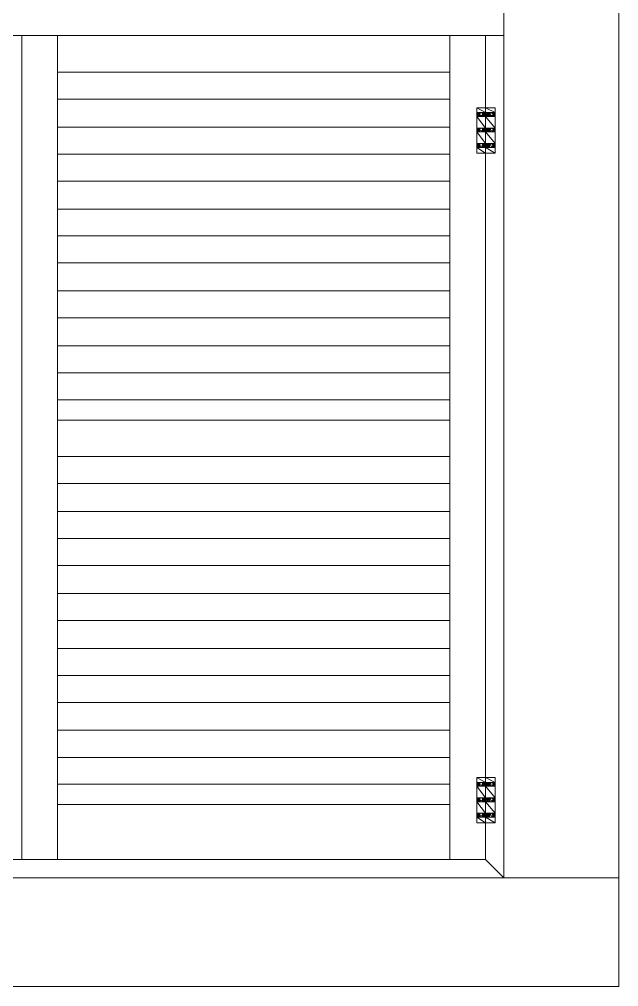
# Model space of a CAD drawing. Header units: millimetres. Extents: x 7899 to 21499, y 1534 to 7095.
# Drawn here: x 12084 to 12769, y 3193 to 4299 of the extents above; entities that cross this region are included whole.
import ezdxf

# ---------------------------------------------------------------- set-up
doc = ezdxf.new("R2010")
doc.units = ezdxf.units.MM
doc.layers.add('A-JAN-___-___-EXI', color=250, linetype='Continuous', lineweight=25)

msp = doc.modelspace()

# ---------------------------------------------------------------- linework, layer by layer
at = {"layer": 'A-JAN-___-___-EXI', "color": 18, "lineweight": 9}
for p, q in [((11529.4, 4280.8), (12637.8, 4280.8)), ((12086.9, 3338.8), (12086.9, 4280.8)), ((12127.6, 3338.8), (12127.6, 4280.8)), ((12576.1, 3338.8), (12576.1, 4280.8)), ((12127.6, 4239), (12576.1, 4239)), ((12127.6, 4208.1), (12576.1, 4208.1)), ((12127.6, 4176.2), (12576.1, 4176.2)), ((12127.6, 4145.3), (12576.1, 4145.3)), ((12127.6, 4114.5), (12576.1, 4114.5)), ((12127.6, 4082.5), (12576.1, 4082.5)), ((12127.6, 4051.7), (12576.1, 4051.7)), ((12127.6, 4020.8), (12576.1, 4020.8)), ((12127.6, 3988.9), (12576.1, 3988.9)), ((12127.6, 3958), (12576.1, 3958)), ((12127.6, 3926.1), (12576.1, 3926.1)), ((12127.6, 3895.2), (12576.1, 3895.2)), ((12127.6, 3864.4), (12576.1, 3864.4)), ((12127.6, 3841.2), (12576.1, 3841.2)), ((12127.6, 3799.4), (12576.1, 3799.4)), ((12127.6, 3768.5), (12576.1, 3768.5)), ((12127.6, 3736.6), (12576.1, 3736.6)), ((12127.6, 3705.7), (12576.1, 3705.7)), ((12127.6, 3674.9), (12576.1, 3674.9)), ((12127.6, 3642.9), (12576.1, 3642.9)), ((12127.6, 3612.1), (12576.1, 3612.1)), ((12127.6, 3580.1), (12576.1, 3580.1)), ((12127.6, 3549.3), (12576.1, 3549.3)), ((12127.6, 3518.4), (12576.1, 3518.4)), ((12127.6, 3486.5), (12576.1, 3486.5)), ((12127.6, 3455.6), (12576.1, 3455.6)), ((12127.6, 3424.8), (12576.1, 3424.8)), ((12127.6, 3401.6), (12576.1, 3401.6)), ((11414.8, 3317.9), (12768.9, 3317.9))]:
    msp.add_line(p, q, dxfattribs=at)
at = {"layer": 'A-JAN-___-___-EXI', "color": 18, "lineweight": 9, "flags": 128}
for points in [[(11529.4, 4859.2), (11414.8, 4859.2), (11414.8, 3193.4), (12768.9, 3193.4), (12768.9, 4859.2), (12637.8, 4859.2)], [(12616.8, 3338.8), (12637.8, 3317.9), (12637.8, 4757.9), (12657.6, 4757.9), (12688.4, 4805.3), (12637.8, 4805.3)], [(11550.3, 4280.8), (11550.3, 3338.8), (12616.8, 3338.8), (12616.8, 4280.8)], [(12616.8, 4192.7), (12612.4, 4192.7), (12616.8, 4192.7), (12612.4, 4192.7), (12616.8, 4192.7), (12622.3, 4192.7), (12616.8, 4192.7), (12612.4, 4192.7), (12616.8, 4192.7), (12622.3, 4192.7), (12616.8, 4192.7), (12612.4, 4192.7), (12616.8, 4192.7), (12613.5, 4192.7), (12616.8, 4192.7), (12621.2, 4191.6), (12616.8, 4191.6), (12616.8, 4192.7), (12613.5, 4192.7), (12616.8, 4191.6), (12616.8, 4192.7), (12621.2, 4191.6), (12616.8, 4191.6), (12613.5, 4191.6), (12616.8, 4191.6), (12621.2, 4191.6), (12616.8, 4191.6), (12613.5, 4191.6), (12616.8, 4191.6), (12621.2, 4190.5), (12616.8, 4190.5), (12616.8, 4191.6), (12613.5, 4191.6), (12616.8, 4190.5), (12616.8, 4191.6), (12621.2, 4190.5), (12616.8, 4190.5), (12613.5, 4190.5), (12616.8, 4190.5), (12621.2, 4190.5), (12616.8, 4190.5), (12613.5, 4190.5), (12616.8, 4190.5), (12621.2, 4189.4), (12616.8, 4189.4), (12616.8, 4190.5), (12613.5, 4190.5), (12616.8, 4189.4), (12616.8, 4190.5), (12621.2, 4189.4), (12616.8, 4189.4), (12613.5, 4189.4), (12616.8, 4189.4), (12613.5, 4189.4), (12616.8, 4189.4), (12622.3, 4189.4), (12616.8, 4189.4), (12613.5, 4189.4), (12616.8, 4189.4), (12622.3, 4188.3), (12616.8, 4188.3), (12616.8, 4189.4), (12612.4, 4189.4), (12616.8, 4188.3), (12616.8, 4189.4), (12612.4, 4188.3), (12616.8, 4188.3), (12627.8, 4175.1), (12616.8, 4175.1), (12616.8, 4188.3), (12606.9, 4188.3), (12616.8, 4175.1), (12616.8, 4188.3)], [(12611.3, 4188.3), (12606.9, 4188.3), (12610.2, 4189.4), (12611.3, 4188.3), (12606.9, 4189.4), (12610.2, 4189.4), (12606.9, 4189.4), (12610.2, 4189.4), (12606.9, 4189.4), (12610.2, 4189.4), (12606.9, 4189.4), (12610.2, 4190.5), (12610.2, 4189.4), (12606.9, 4190.5), (12610.2, 4190.5), (12606.9, 4190.5), (12610.2, 4190.5), (12606.9, 4190.5), (12609.1, 4190.5), (12606.9, 4190.5), (12609.1, 4191.6), (12609.1, 4190.5), (12606.9, 4191.6), (12609.1, 4191.6), (12610.2, 4191.6), (12606.9, 4191.6), (12609.1, 4191.6), (12606.9, 4191.6), (12610.2, 4191.6), (12606.9, 4191.6), (12610.2, 4191.6), (12606.9, 4192.7), (12610.2, 4192.7), (12610.2, 4191.6), (12606.9, 4192.7), (12610.2, 4192.7), (12606.9, 4192.7), (12610.2, 4192.7), (12606.9, 4192.7), (12610.2, 4192.7), (12606.9, 4192.7), (12610.2, 4192.7), (12606.9, 4192.7), (12610.2, 4192.7), (12611.3, 4192.7), (12606.9, 4192.7), (12610.2, 4192.7), (12606.9, 4192.7), (12611.3, 4192.7), (12606.9, 4192.7), (12611.3, 4192.7), (12606.9, 4192.7), (12611.3, 4192.7), (12616.8, 4192.7), (12612.4, 4192.7), (12616.8, 4192.7), (12612.4, 4192.7), (12616.8, 4192.7), (12613.5, 4192.7), (12616.8, 4191.6), (12613.5, 4191.6), (12613.5, 4192.7), (12616.8, 4191.6), (12613.5, 4191.6), (12616.8, 4191.6), (12613.5, 4191.6), (12616.8, 4190.5), (12613.5, 4190.5), (12613.5, 4191.6), (12616.8, 4190.5), (12613.5, 4190.5), (12616.8, 4190.5), (12613.5, 4190.5), (12616.8, 4189.4), (12613.5, 4189.4), (12613.5, 4190.5), (12616.8, 4189.4), (12613.5, 4189.4), (12616.8, 4189.4), (12613.5, 4189.4), (12616.8, 4189.4), (12612.4, 4189.4), (12613.5, 4189.4), (12616.8, 4188.3), (12612.4, 4188.3), (12612.4, 4189.4), (12616.8, 4188.3), (12612.4, 4188.3)], [(12606.9, 4188.3), (12606.9, 4175.1), (12616.8, 4175.1), (12606.9, 4188.3), (12611.3, 4188.3), (12606.9, 4189.4), (12606.9, 4188.3), (12611.3, 4188.3), (12606.9, 4189.4), (12610.2, 4189.4), (12606.9, 4189.4), (12610.2, 4189.4), (12606.9, 4189.4), (12610.2, 4189.4), (12606.9, 4190.5), (12606.9, 4189.4), (12610.2, 4189.4), (12606.9, 4190.5), (12609.1, 4190.5), (12606.9, 4191.6), (12606.9, 4190.5), (12609.1, 4190.5), (12606.9, 4191.6), (12610.2, 4191.6), (12606.9, 4191.6), (12606.9, 4192.7)], [(12627.8, 4191.6), (12624.5, 4191.6), (12627.8, 4191.6), (12627.8, 4192.7), (12625.6, 4191.6), (12627.8, 4191.6), (12625.6, 4191.6), (12627.8, 4190.5), (12627.8, 4191.6), (12625.6, 4190.5), (12627.8, 4190.5), (12625.6, 4190.5), (12627.8, 4190.5), (12625.6, 4190.5), (12627.8, 4189.4), (12627.8, 4190.5), (12624.5, 4189.4), (12627.8, 4189.4), (12624.5, 4189.4), (12627.8, 4189.4), (12624.5, 4189.4), (12627.8, 4189.4), (12624.5, 4189.4), (12627.8, 4188.3), (12627.8, 4189.4), (12623.4, 4188.3), (12627.8, 4188.3), (12616.8, 4188.3), (12627.8, 4175.1), (12627.8, 4188.3)], [(12616.8, 4174), (12613.5, 4174), (12616.8, 4175.1), (12616.8, 4174), (12613.5, 4175.1), (12616.8, 4175.1), (12616.8, 4174), (12621.2, 4174), (12616.8, 4175.1), (12612.4, 4175.1), (12616.8, 4175.1), (12622.3, 4175.1), (12616.8, 4175.1), (12612.4, 4175.1), (12616.8, 4175.1), (12622.3, 4175.1), (12616.8, 4175.1), (12612.4, 4175.1), (12616.8, 4175.1), (12612.4, 4175.1), (12616.8, 4175.1), (12621.2, 4174), (12616.8, 4174), (12621.2, 4174), (12616.8, 4174), (12613.5, 4174), (12616.8, 4174), (12621.2, 4174), (12616.8, 4174), (12613.5, 4174), (12616.8, 4174), (12621.2, 4172.9), (12616.8, 4172.9), (12616.8, 4174), (12613.5, 4174), (12616.8, 4172.9), (12616.8, 4174), (12621.2, 4172.9), (12616.8, 4172.9), (12613.5, 4172.9), (12616.8, 4172.9), (12621.2, 4171.8), (12616.8, 4171.8), (12616.8, 4172.9), (12613.5, 4172.9), (12616.8, 4171.8), (12616.8, 4172.9), (12621.2, 4171.8), (12616.8, 4171.8), (12613.5, 4171.8), (12616.8, 4171.8), (12621.2, 4171.8), (12616.8, 4171.8), (12613.5, 4171.8), (12616.8, 4171.8), (12613.5, 4171.8), (12616.8, 4171.8), (12622.3, 4170.7), (12616.8, 4170.7), (12616.8, 4171.8), (12613.5, 4171.8), (12616.8, 4170.7), (12616.8, 4171.8), (12622.3, 4170.7), (12616.8, 4170.7), (12612.4, 4170.7), (12616.8, 4170.7), (12612.4, 4170.7), (12616.8, 4170.7), (12627.8, 4157.4), (12616.8, 4157.4), (12616.8, 4170.7), (12606.9, 4170.7), (12616.8, 4157.4), (12616.8, 4170.7)], [(12611.3, 4170.7), (12606.9, 4170.7), (12612.4, 4170.7), (12616.8, 4170.7), (12611.3, 4170.7), (12606.9, 4170.7), (12611.3, 4170.7), (12606.9, 4170.7), (12610.2, 4171.8), (12610.2, 4170.7), (12606.9, 4171.8), (12610.2, 4171.8), (12606.9, 4171.8), (12610.2, 4171.8), (12606.9, 4171.8), (12610.2, 4171.8), (12606.9, 4171.8), (12609.1, 4172.9), (12610.2, 4171.8), (12606.9, 4172.9), (12609.1, 4172.9), (12606.9, 4172.9), (12609.1, 4174), (12609.1, 4172.9), (12606.9, 4174), (12609.1, 4174), (12610.2, 4174), (12606.9, 4174), (12609.1, 4174), (12606.9, 4174), (12610.2, 4174), (12606.9, 4174), (12610.2, 4174), (12606.9, 4174), (12610.2, 4174), (12606.9, 4175.1), (12610.2, 4175.1), (12610.2, 4174), (12606.9, 4175.1), (12610.2, 4175.1), (12606.9, 4175.1), (12610.2, 4175.1), (12606.9, 4175.1), (12610.2, 4175.1), (12611.3, 4175.1), (12606.9, 4175.1), (12610.2, 4175.1), (12606.9, 4175.1), (12611.3, 4175.1), (12606.9, 4175.1), (12611.3, 4175.1), (12606.9, 4175.1), (12611.3, 4175.1), (12616.8, 4175.1), (12612.4, 4175.1), (12616.8, 4175.1), (12612.4, 4175.1), (12616.8, 4174), (12613.5, 4174), (12613.5, 4175.1), (12616.8, 4174), (12613.5, 4174), (12616.8, 4174), (12613.5, 4174), (12616.8, 4174), (12613.5, 4174), (12616.8, 4172.9), (12613.5, 4172.9), (12613.5, 4174), (12616.8, 4172.9), (12613.5, 4172.9), (12616.8, 4171.8), (12613.5, 4171.8), (12613.5, 4172.9), (12616.8, 4171.8), (12613.5, 4171.8), (12616.8, 4171.8), (12613.5, 4171.8), (12616.8, 4171.8), (12613.5, 4171.8), (12616.8, 4170.7), (12612.4, 4170.7), (12613.5, 4171.8), (12616.8, 4170.7), (12612.4, 4170.7)], [(12606.9, 4170.7), (12606.9, 4157.4), (12616.8, 4157.4), (12606.9, 4170.7), (12611.3, 4170.7), (12606.9, 4171.8), (12606.9, 4170.7), (12610.2, 4170.7), (12606.9, 4171.8), (12610.2, 4171.8), (12606.9, 4171.8), (12610.2, 4171.8), (12606.9, 4171.8), (12610.2, 4171.8), (12606.9, 4172.9), (12606.9, 4171.8), (12610.2, 4171.8), (12606.9, 4172.9), (12609.1, 4172.9), (12606.9, 4174), (12606.9, 4172.9), (12609.1, 4172.9), (12606.9, 4174), (12610.2, 4174), (12606.9, 4174), (12610.2, 4174), (12606.9, 4174), (12606.9, 4175.1)], [(12627.8, 4174), (12624.5, 4174), (12627.8, 4174), (12627.8, 4175.1), (12624.5, 4174), (12627.8, 4174), (12625.6, 4174), (12627.8, 4174), (12625.6, 4174), (12627.8, 4172.9), (12627.8, 4174), (12625.6, 4172.9), (12627.8, 4172.9), (12625.6, 4172.9), (12627.8, 4171.8), (12627.8, 4172.9), (12625.6, 4171.8), (12627.8, 4171.8), (12624.5, 4171.8), (12627.8, 4171.8), (12624.5, 4171.8), (12627.8, 4171.8), (12624.5, 4171.8), (12627.8, 4170.7), (12627.8, 4171.8), (12624.5, 4170.7), (12627.8, 4170.7), (12623.4, 4170.7), (12627.8, 4170.7), (12616.8, 4170.7), (12627.8, 4157.4), (12627.8, 4170.7)], [(12616.8, 4156.3), (12613.5, 4156.3), (12616.8, 4157.4), (12616.8, 4156.3), (12613.5, 4157.4), (12616.8, 4157.4), (12616.8, 4156.3), (12621.2, 4156.3), (12616.8, 4157.4), (12612.4, 4157.4), (12616.8, 4157.4), (12612.4, 4157.4), (12616.8, 4157.4), (12622.3, 4157.4), (12616.8, 4157.4), (12612.4, 4157.4), (12616.8, 4157.4), (12612.4, 4157.4), (12616.8, 4157.4), (12621.2, 4156.3), (12616.8, 4156.3), (12621.2, 4156.3), (12616.8, 4156.3), (12613.5, 4156.3), (12616.8, 4156.3), (12621.2, 4155.2), (12616.8, 4155.2), (12616.8, 4156.3), (12613.5, 4156.3), (12616.8, 4155.2), (12616.8, 4156.3), (12621.2, 4155.2), (12616.8, 4155.2), (12613.5, 4155.2), (12616.8, 4155.2), (12621.2, 4155.2), (12616.8, 4155.2), (12613.5, 4155.2), (12616.8, 4155.2), (12621.2, 4154.1), (12616.8, 4154.1), (12616.8, 4155.2), (12613.5, 4155.2), (12616.8, 4154.1), (12616.8, 4155.2), (12621.2, 4154.1), (12616.8, 4154.1), (12613.5, 4154.1), (12616.8, 4154.1), (12621.2, 4154.1), (12616.8, 4154.1), (12613.5, 4154.1), (12616.8, 4154.1), (12621.2, 4153), (12616.8, 4153), (12616.8, 4154.1), (12613.5, 4154.1), (12616.8, 4153), (12616.8, 4154.1), (12613.5, 4153), (12616.8, 4153), (12622.3, 4153), (12616.8, 4153), (12612.4, 4153), (12616.8, 4153), (12622.3, 4153), (12616.8, 4153), (12612.4, 4153), (12616.8, 4153), (12627.8, 4146.4), (12616.8, 4146.4), (12616.8, 4153), (12606.9, 4153), (12616.8, 4146.4), (12616.8, 4153)], [(12611.3, 4153), (12606.9, 4153), (12612.4, 4153), (12616.8, 4153), (12611.3, 4153), (12606.9, 4153), (12611.3, 4153), (12606.9, 4153), (12610.2, 4153), (12606.9, 4153), (12610.2, 4154.1), (12610.2, 4153), (12606.9, 4154.1), (12610.2, 4154.1), (12606.9, 4154.1), (12610.2, 4154.1), (12606.9, 4154.1), (12609.1, 4155.2), (12610.2, 4154.1), (12606.9, 4155.2), (12609.1, 4155.2), (12606.9, 4155.2), (12609.1, 4155.2), (12606.9, 4155.2), (12610.2, 4156.3), (12609.1, 4155.2), (12606.9, 4156.3), (12610.2, 4156.3), (12606.9, 4156.3), (12610.2, 4156.3), (12606.9, 4156.3), (12610.2, 4156.3), (12606.9, 4157.4), (12610.2, 4157.4), (12610.2, 4156.3), (12606.9, 4157.4), (12610.2, 4157.4), (12606.9, 4157.4), (12610.2, 4157.4), (12606.9, 4157.4), (12610.2, 4157.4), (12611.3, 4157.4), (12606.9, 4157.4), (12610.2, 4157.4), (12606.9, 4157.4), (12611.3, 4157.4), (12606.9, 4157.4), (12611.3, 4157.4), (12606.9, 4157.4), (12611.3, 4157.4), (12616.8, 4157.4), (12612.4, 4157.4), (12616.8, 4157.4), (12612.4, 4157.4), (12616.8, 4156.3), (12613.5, 4156.3), (12613.5, 4157.4), (12616.8, 4156.3), (12613.5, 4156.3), (12616.8, 4156.3), (12613.5, 4156.3), (12616.8, 4155.2), (12613.5, 4155.2), (12613.5, 4156.3), (12616.8, 4155.2), (12613.5, 4155.2), (12616.8, 4155.2), (12613.5, 4155.2), (12616.8, 4154.1), (12613.5, 4154.1), (12613.5, 4155.2), (12616.8, 4154.1), (12613.5, 4154.1), (12616.8, 4154.1), (12613.5, 4154.1), (12616.8, 4153), (12613.5, 4153), (12613.5, 4154.1), (12616.8, 4153), (12612.4, 4153), (12613.5, 4153), (12616.8, 4153), (12612.4, 4153)], [(12606.9, 4153), (12606.9, 4146.4), (12616.8, 4146.4), (12606.9, 4153), (12611.3, 4153), (12606.9, 4153), (12610.2, 4153), (12606.9, 4154.1), (12606.9, 4153), (12610.2, 4153), (12606.9, 4154.1), (12610.2, 4154.1), (12606.9, 4154.1), (12610.2, 4154.1), (12606.9, 4155.2), (12606.9, 4154.1), (12610.2, 4154.1), (12606.9, 4155.2), (12609.1, 4155.2), (12606.9, 4155.2), (12609.1, 4155.2), (12606.9, 4156.3), (12606.9, 4155.2), (12609.1, 4155.2), (12606.9, 4156.3), (12610.2, 4156.3), (12606.9, 4156.3), (12610.2, 4156.3), (12606.9, 4156.3), (12606.9, 4157.4)], [(12622.3, 4153), (12616.8, 4153), (12623.4, 4153), (12627.8, 4153), (12622.3, 4153), (12616.8, 4153), (12622.3, 4153), (12616.8, 4153), (12622.3, 4153), (12616.8, 4153), (12621.2, 4154.1), (12621.2, 4153), (12616.8, 4154.1), (12621.2, 4154.1), (12616.8, 4154.1), (12621.2, 4154.1), (12616.8, 4154.1), (12621.2, 4155.2), (12621.2, 4154.1), (12616.8, 4155.2), (12621.2, 4155.2), (12616.8, 4155.2), (12621.2, 4155.2), (12616.8, 4155.2), (12621.2, 4156.3), (12621.2, 4155.2), (12616.8, 4156.3), (12621.2, 4156.3), (12616.8, 4156.3), (12621.2, 4156.3), (12616.8, 4156.3), (12621.2, 4157.4), (12621.2, 4156.3), (12616.8, 4157.4), (12621.2, 4157.4), (12622.3, 4157.4), (12616.8, 4157.4), (12621.2, 4157.4), (12616.8, 4157.4), (12622.3, 4157.4), (12616.8, 4157.4), (12623.4, 4157.4), (12627.8, 4157.4), (12623.4, 4157.4), (12627.8, 4157.4), (12622.3, 4157.4), (12616.8, 4157.4), (12622.3, 4157.4), (12616.8, 4157.4), (12622.3, 4157.4), (12627.8, 4157.4), (12623.4, 4157.4), (12627.8, 4157.4), (12623.4, 4157.4), (12627.8, 4157.4), (12624.5, 4157.4), (12627.8, 4157.4), (12624.5, 4157.4), (12627.8, 4157.4), (12624.5, 4157.4), (12627.8, 4156.3), (12624.5, 4156.3), (12624.5, 4157.4), (12627.8, 4156.3), (12624.5, 4156.3), (12627.8, 4156.3), (12624.5, 4156.3), (12627.8, 4155.2), (12625.6, 4155.2), (12624.5, 4156.3), (12627.8, 4155.2), (12625.6, 4155.2), (12627.8, 4155.2), (12625.6, 4155.2), (12627.8, 4154.1), (12624.5, 4154.1), (12625.6, 4155.2), (12627.8, 4154.1), (12624.5, 4154.1), (12627.8, 4154.1), (12624.5, 4154.1), (12627.8, 4153), (12624.5, 4153), (12624.5, 4154.1), (12627.8, 4153), (12624.5, 4153), (12627.8, 4153), (12623.4, 4153), (12624.5, 4153)], [(12627.8, 4156.3), (12624.5, 4156.3), (12627.8, 4156.3), (12627.8, 4157.4), (12624.5, 4156.3), (12627.8, 4156.3), (12624.5, 4156.3), (12627.8, 4155.2), (12627.8, 4156.3), (12625.6, 4155.2), (12627.8, 4155.2), (12625.6, 4155.2), (12627.8, 4155.2), (12625.6, 4155.2), (12627.8, 4154.1), (12627.8, 4155.2), (12624.5, 4154.1), (12627.8, 4154.1), (12624.5, 4154.1), (12627.8, 4154.1), (12624.5, 4154.1), (12627.8, 4153), (12627.8, 4154.1), (12624.5, 4153), (12627.8, 4153), (12624.5, 4153), (12627.8, 4153), (12623.4, 4153), (12627.8, 4153), (12616.8, 4153), (12627.8, 4146.4), (12627.8, 4153)], [(12616.8, 3422.6), (12616.8, 3409.4), (12606.9, 3422.6), (12616.8, 3422.6), (12616.8, 3409.4), (12627.8, 3409.4), (12616.8, 3422.6), (12612.4, 3422.6), (12616.8, 3422.6), (12612.4, 3422.6), (12616.8, 3422.6), (12622.3, 3422.6), (12616.8, 3423.7), (12616.8, 3422.6), (12613.5, 3423.7), (12616.8, 3423.7), (12616.8, 3422.6), (12622.3, 3422.6), (12616.8, 3423.7), (12613.5, 3423.7), (12616.8, 3423.7), (12613.5, 3423.7), (12616.8, 3423.7), (12621.2, 3423.7), (12616.8, 3423.7), (12613.5, 3423.7), (12616.8, 3423.7), (12621.2, 3423.7), (12616.8, 3424.8), (12616.8, 3423.7), (12613.5, 3424.8), (12616.8, 3424.8), (12616.8, 3423.7), (12621.2, 3423.7), (12616.8, 3424.8), (12613.5, 3424.8), (12616.8, 3424.8), (12621.2, 3424.8), (12616.8, 3425.9), (12616.8, 3424.8), (12613.5, 3425.9), (12616.8, 3425.9), (12616.8, 3424.8), (12621.2, 3424.8), (12616.8, 3425.9), (12613.5, 3425.9), (12616.8, 3425.9), (12621.2, 3425.9), (12616.8, 3425.9), (12613.5, 3425.9), (12616.8, 3425.9), (12621.2, 3425.9), (12616.8, 3425.9), (12613.5, 3425.9), (12616.8, 3425.9), (12621.2, 3425.9), (12616.8, 3427), (12616.8, 3425.9), (12613.5, 3427), (12616.8, 3427), (12616.8, 3425.9), (12621.2, 3425.9), (12616.8, 3427), (12612.4, 3427), (12616.8, 3427), (12622.3, 3427), (12616.8, 3427), (12612.4, 3427), (12616.8, 3427), (12612.4, 3427), (12616.8, 3427), (12622.3, 3427), (12616.8, 3427), (12612.4, 3427), (12616.8, 3427)], [(12611.3, 3422.6), (12606.9, 3422.6), (12612.4, 3422.6), (12616.8, 3422.6), (12611.3, 3422.6), (12606.9, 3422.6), (12611.3, 3422.6), (12606.9, 3422.6), (12612.4, 3422.6), (12616.8, 3422.6), (12613.5, 3423.7), (12612.4, 3422.6), (12616.8, 3422.6), (12613.5, 3423.7), (12616.8, 3423.7), (12613.5, 3423.7), (12616.8, 3423.7), (12613.5, 3423.7), (12616.8, 3423.7), (12613.5, 3424.8), (12613.5, 3423.7), (12616.8, 3423.7), (12613.5, 3424.8), (12616.8, 3424.8), (12613.5, 3425.9), (12613.5, 3424.8), (12616.8, 3424.8), (12613.5, 3425.9), (12616.8, 3425.9), (12613.5, 3425.9), (12616.8, 3425.9), (12613.5, 3425.9), (12616.8, 3425.9), (12613.5, 3427), (12613.5, 3425.9), (12616.8, 3425.9), (12612.4, 3427), (12616.8, 3427), (12612.4, 3427), (12616.8, 3427), (12611.3, 3427), (12606.9, 3427), (12611.3, 3427), (12606.9, 3427), (12611.3, 3427), (12606.9, 3427), (12610.2, 3427), (12606.9, 3427), (12611.3, 3427), (12610.2, 3427), (12606.9, 3427), (12610.2, 3427), (12606.9, 3427), (12610.2, 3427), (12606.9, 3427), (12610.2, 3425.9), (12610.2, 3427), (12606.9, 3427), (12610.2, 3425.9), (12606.9, 3425.9), (12610.2, 3425.9), (12606.9, 3425.9), (12610.2, 3425.9), (12606.9, 3425.9), (12609.1, 3425.9), (12606.9, 3425.9), (12610.2, 3425.9), (12609.1, 3425.9), (12606.9, 3425.9), (12609.1, 3424.8), (12609.1, 3425.9), (12606.9, 3424.8), (12609.1, 3424.8), (12606.9, 3424.8), (12610.2, 3423.7), (12609.1, 3424.8), (12606.9, 3423.7), (12610.2, 3423.7), (12606.9, 3423.7), (12610.2, 3423.7), (12606.9, 3423.7), (12610.2, 3423.7), (12606.9, 3423.7), (12610.2, 3422.6), (12610.2, 3423.7)], [(12606.9, 3422.6), (12606.9, 3409.4), (12616.8, 3409.4), (12606.9, 3422.6), (12611.3, 3422.6), (12606.9, 3423.7), (12606.9, 3422.6), (12610.2, 3422.6), (12606.9, 3423.7), (12610.2, 3423.7), (12606.9, 3423.7), (12610.2, 3423.7), (12606.9, 3423.7), (12610.2, 3423.7), (12606.9, 3424.8), (12606.9, 3423.7), (12610.2, 3423.7), (12606.9, 3424.8), (12609.1, 3424.8), (12606.9, 3425.9), (12606.9, 3424.8), (12609.1, 3424.8), (12606.9, 3425.9), (12610.2, 3425.9), (12606.9, 3425.9), (12610.2, 3425.9), (12606.9, 3425.9), (12606.9, 3427)], [(12624.5, 3422.6), (12627.8, 3422.6), (12624.5, 3423.7), (12627.8, 3423.7), (12627.8, 3422.6), (12624.5, 3423.7), (12627.8, 3423.7), (12624.5, 3423.7), (12627.8, 3423.7), (12625.6, 3423.7), (12627.8, 3423.7), (12625.6, 3424.8), (12627.8, 3424.8), (12627.8, 3423.7), (12625.6, 3424.8), (12627.8, 3424.8), (12625.6, 3425.9), (12627.8, 3425.9), (12627.8, 3424.8), (12625.6, 3425.9), (12627.8, 3425.9), (12624.5, 3425.9), (12627.8, 3425.9), (12624.5, 3425.9), (12627.8, 3425.9), (12624.5, 3427), (12627.8, 3427), (12627.8, 3425.9), (12624.5, 3427), (12627.8, 3427), (12624.5, 3427), (12627.8, 3427), (12623.4, 3427), (12627.8, 3427), (12623.4, 3427), (12627.8, 3427), (12623.4, 3427), (12627.8, 3427), (12624.5, 3427), (12627.8, 3427), (12624.5, 3425.9), (12624.5, 3427), (12627.8, 3425.9), (12624.5, 3425.9), (12627.8, 3425.9), (12624.5, 3425.9), (12627.8, 3425.9), (12625.6, 3425.9), (12627.8, 3425.9), (12625.6, 3424.8), (12625.6, 3425.9), (12627.8, 3424.8), (12625.6, 3424.8), (12627.8, 3424.8), (12625.6, 3423.7), (12625.6, 3424.8), (12627.8, 3423.7), (12624.5, 3423.7), (12625.6, 3423.7), (12627.8, 3423.7), (12624.5, 3423.7), (12627.8, 3423.7), (12624.5, 3423.7), (12627.8, 3423.7), (12624.5, 3422.6), (12624.5, 3423.7), (12627.8, 3422.6), (12623.4, 3422.6), (12624.5, 3422.6), (12627.8, 3422.6), (12616.8, 3422.6), (12627.8, 3409.4), (12627.8, 3422.6), (12623.4, 3422.6), (12627.8, 3422.6), (12623.4, 3422.6), (12616.8, 3422.6), (12623.4, 3422.6), (12616.8, 3422.6), (12622.3, 3422.6), (12616.8, 3422.6), (12622.3, 3423.7), (12622.3, 3422.6), (12616.8, 3423.7), (12622.3, 3423.7), (12616.8, 3423.7), (12622.3, 3423.7), (12616.8, 3423.7), (12621.2, 3423.7), (12616.8, 3423.7), (12621.2, 3423.7), (12616.8, 3423.7), (12621.2, 3424.8), (12621.2, 3423.7), (12616.8, 3424.8), (12621.2, 3424.8), (12616.8, 3424.8), (12621.2, 3425.9), (12621.2, 3424.8), (12616.8, 3425.9), (12621.2, 3425.9), (12616.8, 3425.9), (12621.2, 3425.9), (12616.8, 3425.9), (12621.2, 3425.9), (12616.8, 3425.9), (12622.3, 3427), (12621.2, 3425.9), (12616.8, 3427), (12622.3, 3427), (12616.8, 3427), (12622.3, 3427), (12616.8, 3427), (12623.4, 3427), (12627.8, 3427), (12622.3, 3427), (12616.8, 3427), (12622.3, 3427), (12616.8, 3427), (12623.4, 3427), (12622.3, 3427)], [(12616.8, 3404.9), (12616.8, 3391.7), (12606.9, 3404.9), (12616.8, 3404.9), (12616.8, 3391.7), (12627.8, 3391.7), (12616.8, 3404.9), (12612.4, 3404.9), (12616.8, 3404.9), (12612.4, 3404.9), (12616.8, 3404.9), (12622.3, 3404.9), (12616.8, 3404.9), (12613.5, 3404.9), (12616.8, 3404.9), (12622.3, 3404.9), (12616.8, 3406), (12616.8, 3404.9), (12613.5, 3406), (12616.8, 3406), (12616.8, 3404.9), (12622.3, 3404.9), (12616.8, 3406), (12613.5, 3406), (12616.8, 3406), (12621.2, 3406), (12616.8, 3406), (12613.5, 3406), (12616.8, 3406), (12621.2, 3406), (12616.8, 3407.2), (12616.8, 3406), (12613.5, 3407.2), (12616.8, 3407.2), (12616.8, 3406), (12621.2, 3406), (12616.8, 3407.2), (12613.5, 3407.2), (12616.8, 3407.2), (12621.2, 3407.2), (12616.8, 3407.2), (12613.5, 3407.2), (12616.8, 3407.2), (12621.2, 3407.2), (12616.8, 3408.3), (12616.8, 3407.2), (12613.5, 3408.3), (12616.8, 3408.3), (12616.8, 3407.2), (12621.2, 3407.2), (12616.8, 3408.3), (12613.5, 3408.3), (12616.8, 3408.3), (12621.2, 3408.3), (12616.8, 3408.3), (12613.5, 3408.3), (12616.8, 3408.3), (12621.2, 3408.3), (12616.8, 3409.4), (12616.8, 3408.3), (12613.5, 3409.4), (12616.8, 3409.4), (12616.8, 3408.3), (12621.2, 3408.3), (12616.8, 3409.4), (12612.4, 3409.4), (12616.8, 3409.4), (12622.3, 3409.4), (12616.8, 3409.4), (12612.4, 3409.4), (12616.8, 3409.4), (12622.3, 3409.4), (12616.8, 3409.4), (12612.4, 3409.4), (12616.8, 3409.4), (12612.4, 3409.4), (12616.8, 3409.4), (12622.3, 3409.4), (12616.8, 3409.4), (12622.3, 3409.4), (12616.8, 3409.4), (12621.2, 3408.3), (12622.3, 3409.4), (12616.8, 3408.3), (12621.2, 3408.3), (12616.8, 3408.3), (12621.2, 3408.3), (12616.8, 3408.3), (12621.2, 3407.2), (12621.2, 3408.3), (12616.8, 3407.2), (12621.2, 3407.2), (12616.8, 3407.2), (12621.2, 3407.2), (12616.8, 3407.2), (12621.2, 3406), (12621.2, 3407.2), (12616.8, 3406), (12621.2, 3406), (12616.8, 3406), (12621.2, 3406), (12616.8, 3406), (12622.3, 3404.9), (12621.2, 3406), (12616.8, 3404.9), (12622.3, 3404.9), (12616.8, 3404.9), (12622.3, 3404.9), (12616.8, 3404.9), (12623.4, 3404.9), (12616.8, 3404.9), (12623.4, 3404.9), (12627.8, 3404.9), (12623.4, 3404.9), (12627.8, 3404.9), (12627.8, 3391.7), (12616.8, 3404.9), (12627.8, 3404.9), (12624.5, 3404.9), (12623.4, 3404.9), (12627.8, 3404.9), (12624.5, 3404.9), (12627.8, 3404.9), (12624.5, 3406), (12624.5, 3404.9), (12627.8, 3406), (12624.5, 3406), (12627.8, 3406), (12625.6, 3406), (12624.5, 3406), (12627.8, 3406), (12625.6, 3407.2), (12625.6, 3406), (12627.8, 3407.2), (12625.6, 3407.2), (12627.8, 3407.2), (12625.6, 3407.2), (12627.8, 3407.2), (12625.6, 3408.3), (12625.6, 3407.2), (12627.8, 3408.3), (12624.5, 3408.3), (12627.8, 3408.3), (12624.5, 3408.3), (12627.8, 3408.3), (12624.5, 3409.4), (12624.5, 3408.3), (12627.8, 3409.4), (12624.5, 3409.4), (12627.8, 3409.4), (12623.4, 3409.4), (12627.8, 3409.4), (12623.4, 3409.4), (12627.8, 3409.4), (12623.4, 3409.4), (12627.8, 3409.4), (12624.5, 3409.4), (12627.8, 3409.4), (12624.5, 3409.4), (12627.8, 3408.3), (12627.8, 3409.4), (12624.5, 3409.4), (12627.8, 3408.3), (12624.5, 3408.3), (12627.8, 3408.3), (12624.5, 3408.3), (12627.8, 3407.2), (12627.8, 3408.3), (12625.6, 3408.3), (12627.8, 3407.2), (12625.6, 3407.2), (12627.8, 3407.2), (12625.6, 3407.2), (12627.8, 3406), (12627.8, 3407.2), (12625.6, 3407.2), (12627.8, 3406), (12625.6, 3406), (12627.8, 3406), (12624.5, 3406), (12627.8, 3404.9), (12627.8, 3406), (12624.5, 3406), (12627.8, 3404.9), (12624.5, 3404.9), (12627.8, 3404.9), (12624.5, 3404.9)], [(12611.3, 3404.9), (12606.9, 3404.9), (12612.4, 3404.9), (12616.8, 3404.9), (12611.3, 3404.9), (12606.9, 3404.9), (12611.3, 3404.9), (12606.9, 3404.9), (12612.4, 3404.9), (12616.8, 3404.9), (12613.5, 3404.9), (12612.4, 3404.9), (12616.8, 3404.9), (12613.5, 3406), (12613.5, 3404.9), (12616.8, 3404.9), (12613.5, 3406), (12616.8, 3406), (12613.5, 3406), (12616.8, 3406), (12613.5, 3407.2), (12613.5, 3406), (12616.8, 3406), (12613.5, 3407.2), (12616.8, 3407.2), (12613.5, 3407.2), (12616.8, 3407.2), (12613.5, 3408.3), (12613.5, 3407.2), (12616.8, 3407.2), (12613.5, 3408.3), (12616.8, 3408.3), (12613.5, 3408.3), (12616.8, 3408.3), (12613.5, 3409.4), (12613.5, 3408.3), (12616.8, 3408.3), (12612.4, 3409.4), (12616.8, 3409.4), (12612.4, 3409.4), (12616.8, 3409.4), (12611.3, 3409.4), (12606.9, 3409.4), (12611.3, 3409.4), (12606.9, 3409.4), (12611.3, 3409.4), (12606.9, 3409.4), (12610.2, 3409.4), (12606.9, 3409.4), (12611.3, 3409.4), (12610.2, 3409.4), (12606.9, 3409.4), (12610.2, 3409.4), (12606.9, 3409.4), (12610.2, 3409.4), (12606.9, 3409.4), (12610.2, 3408.3), (12610.2, 3409.4), (12606.9, 3409.4), (12610.2, 3408.3), (12606.9, 3408.3), (12610.2, 3408.3), (12606.9, 3408.3), (12610.2, 3408.3), (12606.9, 3408.3), (12609.1, 3407.2), (12610.2, 3408.3), (12606.9, 3407.2), (12609.1, 3407.2), (12606.9, 3407.2), (12609.1, 3407.2), (12606.9, 3407.2), (12610.2, 3406), (12609.1, 3407.2), (12606.9, 3406), (12610.2, 3406), (12606.9, 3406), (12610.2, 3406), (12606.9, 3406), (12610.2, 3404.9), (12610.2, 3406), (12606.9, 3404.9), (12610.2, 3404.9)], [(12606.9, 3404.9), (12606.9, 3391.7), (12616.8, 3391.7), (12606.9, 3404.9), (12611.3, 3404.9), (12606.9, 3404.9), (12610.2, 3404.9), (12606.9, 3406), (12606.9, 3404.9), (12610.2, 3404.9), (12606.9, 3406), (12610.2, 3406), (12606.9, 3406), (12610.2, 3406), (12606.9, 3407.2), (12606.9, 3406), (12610.2, 3406), (12606.9, 3407.2), (12609.1, 3407.2), (12606.9, 3407.2), (12609.1, 3407.2), (12606.9, 3408.3), (12606.9, 3407.2), (12609.1, 3407.2), (12606.9, 3408.3), (12610.2, 3408.3), (12606.9, 3408.3), (12610.2, 3408.3), (12606.9, 3408.3), (12606.9, 3409.4)], [(12616.8, 3409.4), (12623.4, 3409.4), (12627.8, 3409.4), (12622.3, 3409.4), (12616.8, 3409.4), (12622.3, 3409.4), (12616.8, 3409.4), (12623.4, 3409.4), (12622.3, 3409.4)], [(12616.8, 3387.3), (12616.8, 3380.7), (12606.9, 3387.3), (12616.8, 3387.3), (12616.8, 3380.7), (12627.8, 3380.7), (12616.8, 3387.3), (12612.4, 3387.3), (12616.8, 3387.3), (12622.3, 3387.3), (12616.8, 3387.3), (12612.4, 3387.3), (12616.8, 3387.3), (12622.3, 3387.3), (12616.8, 3387.3), (12613.5, 3387.3), (12616.8, 3388.4), (12616.8, 3387.3), (12613.5, 3388.4), (12616.8, 3388.4), (12616.8, 3387.3), (12621.2, 3387.3), (12616.8, 3388.4), (12613.5, 3388.4), (12616.8, 3388.4), (12621.2, 3388.4), (12616.8, 3388.4), (12613.5, 3388.4), (12616.8, 3388.4), (12621.2, 3388.4), (12616.8, 3389.5), (12616.8, 3388.4), (12613.5, 3389.5), (12616.8, 3389.5), (12616.8, 3388.4), (12621.2, 3388.4), (12616.8, 3389.5), (12613.5, 3389.5), (12616.8, 3389.5), (12621.2, 3389.5), (12616.8, 3389.5), (12613.5, 3389.5), (12616.8, 3389.5), (12621.2, 3389.5), (12616.8, 3390.6), (12616.8, 3389.5), (12613.5, 3390.6), (12616.8, 3390.6), (12616.8, 3389.5), (12621.2, 3389.5), (12616.8, 3390.6), (12613.5, 3390.6), (12616.8, 3390.6), (12621.2, 3390.6), (12616.8, 3390.6), (12613.5, 3390.6), (12616.8, 3390.6), (12621.2, 3390.6), (12616.8, 3390.6), (12613.5, 3390.6), (12616.8, 3390.6), (12621.2, 3390.6), (12616.8, 3391.7), (12616.8, 3390.6), (12612.4, 3391.7), (12616.8, 3391.7), (12616.8, 3390.6), (12621.2, 3390.6), (12616.8, 3391.7), (12612.4, 3391.7), (12616.8, 3391.7), (12612.4, 3391.7), (12616.8, 3391.7), (12622.3, 3391.7), (12616.8, 3391.7), (12612.4, 3391.7), (12616.8, 3391.7)], [(12611.3, 3387.3), (12606.9, 3387.3), (12612.4, 3387.3), (12616.8, 3387.3), (12611.3, 3387.3), (12606.9, 3387.3), (12611.3, 3387.3), (12606.9, 3387.3), (12612.4, 3387.3), (12616.8, 3387.3), (12613.5, 3387.3), (12612.4, 3387.3), (12616.8, 3387.3), (12613.5, 3388.4), (12613.5, 3387.3), (12616.8, 3387.3), (12613.5, 3388.4), (12616.8, 3388.4), (12613.5, 3388.4), (12616.8, 3388.4), (12613.5, 3389.5), (12613.5, 3388.4), (12616.8, 3388.4), (12613.5, 3389.5), (12616.8, 3389.5), (12613.5, 3389.5), (12616.8, 3389.5), (12613.5, 3390.6), (12613.5, 3389.5), (12616.8, 3389.5), (12613.5, 3390.6), (12616.8, 3390.6), (12613.5, 3390.6), (12616.8, 3390.6), (12613.5, 3390.6), (12616.8, 3390.6), (12612.4, 3391.7), (12613.5, 3390.6), (12616.8, 3390.6), (12612.4, 3391.7), (12616.8, 3391.7), (12611.3, 3391.7), (12606.9, 3391.7), (12611.3, 3391.7), (12606.9, 3391.7), (12611.3, 3391.7), (12606.9, 3391.7), (12610.2, 3391.7), (12606.9, 3391.7), (12611.3, 3391.7), (12610.2, 3391.7), (12606.9, 3391.7), (12610.2, 3390.6), (12610.2, 3391.7), (12606.9, 3391.7), (12610.2, 3390.6), (12606.9, 3390.6), (12610.2, 3390.6), (12606.9, 3390.6), (12610.2, 3390.6), (12606.9, 3390.6), (12610.2, 3390.6), (12606.9, 3390.6), (12609.1, 3389.5), (12610.2, 3390.6), (12606.9, 3389.5), (12609.1, 3389.5), (12606.9, 3389.5), (12609.1, 3389.5), (12606.9, 3389.5), (12610.2, 3388.4), (12609.1, 3389.5), (12606.9, 3388.4), (12610.2, 3388.4), (12606.9, 3388.4), (12610.2, 3388.4), (12606.9, 3388.4), (12610.2, 3387.3), (12610.2, 3388.4), (12606.9, 3387.3), (12610.2, 3387.3)], [(12606.9, 3387.3), (12606.9, 3380.7), (12616.8, 3380.7), (12606.9, 3387.3), (12611.3, 3387.3), (12606.9, 3387.3), (12610.2, 3387.3), (12606.9, 3388.4), (12606.9, 3387.3), (12610.2, 3387.3), (12606.9, 3388.4), (12610.2, 3388.4), (12606.9, 3388.4), (12610.2, 3388.4), (12606.9, 3389.5), (12606.9, 3388.4), (12610.2, 3388.4), (12606.9, 3389.5), (12609.1, 3389.5), (12606.9, 3389.5), (12609.1, 3389.5), (12606.9, 3390.6), (12606.9, 3389.5), (12609.1, 3389.5), (12606.9, 3390.6), (12610.2, 3390.6), (12606.9, 3390.6), (12610.2, 3390.6), (12606.9, 3390.6), (12610.2, 3390.6), (12606.9, 3390.6), (12606.9, 3391.7)], [(12622.3, 3391.7), (12616.8, 3391.7), (12622.3, 3391.7), (12616.8, 3391.7), (12622.3, 3391.7), (12627.8, 3391.7), (12623.4, 3391.7), (12616.8, 3391.7), (12622.3, 3391.7), (12616.8, 3391.7), (12621.2, 3390.6), (12622.3, 3391.7), (12616.8, 3390.6), (12621.2, 3390.6), (12616.8, 3390.6), (12621.2, 3390.6), (12616.8, 3390.6), (12621.2, 3390.6), (12616.8, 3390.6), (12621.2, 3389.5), (12621.2, 3390.6), (12616.8, 3389.5), (12621.2, 3389.5), (12616.8, 3389.5), (12621.2, 3389.5), (12616.8, 3389.5), (12621.2, 3388.4), (12621.2, 3389.5), (12616.8, 3388.4), (12621.2, 3388.4), (12616.8, 3388.4), (12621.2, 3388.4), (12616.8, 3388.4), (12621.2, 3387.3), (12621.2, 3388.4), (12616.8, 3387.3), (12622.3, 3387.3), (12616.8, 3387.3), (12622.3, 3387.3), (12616.8, 3387.3), (12622.3, 3387.3), (12616.8, 3387.3), (12622.3, 3387.3), (12627.8, 3387.3), (12623.4, 3387.3), (12627.8, 3387.3), (12627.8, 3380.7), (12616.8, 3387.3), (12627.8, 3387.3), (12624.5, 3387.3), (12623.4, 3387.3), (12627.8, 3387.3), (12624.5, 3387.3), (12627.8, 3387.3), (12624.5, 3388.4), (12624.5, 3387.3), (12627.8, 3388.4), (12624.5, 3388.4), (12627.8, 3388.4), (12624.5, 3388.4), (12627.8, 3388.4), (12625.6, 3389.5), (12624.5, 3388.4), (12627.8, 3389.5), (12625.6, 3389.5), (12627.8, 3389.5), (12625.6, 3389.5), (12627.8, 3389.5), (12624.5, 3390.6), (12625.6, 3389.5), (12627.8, 3390.6), (12624.5, 3390.6), (12627.8, 3390.6), (12624.5, 3390.6), (12627.8, 3390.6), (12624.5, 3390.6), (12627.8, 3390.6), (12624.5, 3391.7), (12624.5, 3390.6), (12627.8, 3391.7), (12623.4, 3391.7), (12627.8, 3391.7), (12623.4, 3391.7), (12627.8, 3391.7), (12623.4, 3391.7), (12627.8, 3391.7), (12624.5, 3391.7), (12627.8, 3390.6), (12627.8, 3391.7), (12624.5, 3391.7), (12627.8, 3390.6), (12624.5, 3390.6), (12627.8, 3390.6), (12624.5, 3390.6), (12627.8, 3390.6), (12624.5, 3390.6), (12627.8, 3389.5), (12627.8, 3390.6), (12624.5, 3390.6), (12627.8, 3389.5), (12625.6, 3389.5), (12627.8, 3389.5), (12625.6, 3389.5), (12627.8, 3388.4), (12627.8, 3389.5), (12625.6, 3389.5), (12627.8, 3388.4), (12624.5, 3388.4), (12627.8, 3388.4), (12624.5, 3388.4), (12627.8, 3387.3), (12627.8, 3388.4), (12624.5, 3388.4), (12627.8, 3387.3), (12624.5, 3387.3), (12627.8, 3387.3), (12624.5, 3387.3)]]:
    msp.add_lwpolyline(points, dxfattribs=at)
for points in [[(12627.8, 4198.2), (12616.8, 4198.2), (12627.8, 4192.7), (12627.8, 4198.2), (12606.9, 4198.2), (12606.9, 4146.4), (12627.8, 4146.4)], [(12616.8, 4198.2), (12627.8, 4192.7), (12616.8, 4192.7), (12616.8, 4198.2), (12606.9, 4198.2), (12616.8, 4192.7)], [(12606.9, 4198.2), (12616.8, 4192.7), (12606.9, 4192.7)], [(12623.4, 4188.3), (12616.8, 4188.3), (12623.4, 4188.3), (12616.8, 4188.3), (12624.5, 4189.4), (12623.4, 4188.3), (12627.8, 4188.3), (12624.5, 4189.4), (12627.8, 4189.4), (12624.5, 4189.4), (12627.8, 4189.4), (12624.5, 4189.4), (12627.8, 4189.4), (12625.6, 4190.5), (12624.5, 4189.4), (12627.8, 4189.4), (12625.6, 4190.5), (12627.8, 4190.5), (12625.6, 4190.5), (12627.8, 4190.5), (12625.6, 4191.6), (12625.6, 4190.5), (12627.8, 4190.5), (12625.6, 4191.6), (12627.8, 4191.6), (12624.5, 4191.6), (12627.8, 4191.6), (12624.5, 4192.7), (12624.5, 4191.6), (12627.8, 4191.6), (12624.5, 4192.7), (12627.8, 4192.7), (12624.5, 4192.7), (12627.8, 4192.7), (12624.5, 4192.7), (12627.8, 4192.7), (12624.5, 4192.7), (12627.8, 4192.7), (12624.5, 4192.7), (12627.8, 4192.7), (12623.4, 4192.7), (12627.8, 4192.7), (12623.4, 4192.7), (12627.8, 4192.7), (12622.3, 4192.7), (12616.8, 4192.7), (12622.3, 4192.7), (12616.8, 4192.7), (12623.4, 4192.7), (12622.3, 4192.7), (12627.8, 4192.7), (12623.4, 4192.7), (12627.8, 4192.7), (12623.4, 4192.7), (12616.8, 4192.7), (12622.3, 4192.7), (12616.8, 4192.7), (12622.3, 4192.7), (12616.8, 4192.7), (12621.2, 4192.7), (12616.8, 4192.7), (12622.3, 4192.7), (12621.2, 4192.7), (12616.8, 4192.7), (12621.2, 4191.6), (12621.2, 4192.7), (12616.8, 4191.6), (12621.2, 4191.6), (12616.8, 4191.6), (12621.2, 4191.6), (12616.8, 4191.6), (12621.2, 4190.5), (12621.2, 4191.6), (12616.8, 4190.5), (12621.2, 4190.5), (12616.8, 4190.5), (12621.2, 4190.5), (12616.8, 4190.5), (12621.2, 4189.4), (12621.2, 4190.5), (12616.8, 4189.4), (12621.2, 4189.4), (12616.8, 4189.4), (12622.3, 4189.4), (12616.8, 4189.4), (12622.3, 4189.4), (12616.8, 4189.4), (12622.3, 4189.4), (12616.8, 4189.4), (12622.3, 4188.3), (12622.3, 4189.4), (12627.8, 4188.3)], [(12623.4, 4170.7), (12616.8, 4170.7), (12623.4, 4170.7), (12616.8, 4170.7), (12624.5, 4170.7), (12623.4, 4170.7), (12627.8, 4170.7), (12624.5, 4171.8), (12624.5, 4170.7), (12627.8, 4170.7), (12624.5, 4171.8), (12627.8, 4171.8), (12624.5, 4171.8), (12627.8, 4171.8), (12625.6, 4171.8), (12624.5, 4171.8), (12627.8, 4171.8), (12625.6, 4172.9), (12625.6, 4171.8), (12627.8, 4171.8), (12625.6, 4172.9), (12627.8, 4172.9), (12625.6, 4174), (12625.6, 4172.9), (12627.8, 4172.9), (12625.6, 4174), (12627.8, 4174), (12624.5, 4174), (12627.8, 4174), (12624.5, 4174), (12627.8, 4174), (12624.5, 4175.1), (12624.5, 4174), (12627.8, 4174), (12624.5, 4175.1), (12627.8, 4175.1), (12624.5, 4175.1), (12627.8, 4175.1), (12624.5, 4175.1), (12627.8, 4175.1), (12623.4, 4175.1), (12627.8, 4175.1), (12623.4, 4175.1), (12627.8, 4175.1), (12622.3, 4175.1), (12616.8, 4175.1), (12622.3, 4175.1), (12616.8, 4175.1), (12623.4, 4175.1), (12622.3, 4175.1), (12627.8, 4175.1), (12623.4, 4175.1), (12627.8, 4175.1), (12623.4, 4175.1), (12616.8, 4175.1), (12622.3, 4175.1), (12616.8, 4175.1), (12622.3, 4175.1), (12616.8, 4175.1), (12621.2, 4174), (12622.3, 4175.1), (12616.8, 4174), (12621.2, 4174), (12616.8, 4174), (12621.2, 4174), (12616.8, 4174), (12621.2, 4174), (12616.8, 4174), (12621.2, 4172.9), (12621.2, 4174), (12616.8, 4172.9), (12621.2, 4172.9), (12616.8, 4172.9), (12621.2, 4171.8), (12621.2, 4172.9), (12616.8, 4171.8), (12621.2, 4171.8), (12616.8, 4171.8), (12621.2, 4171.8), (12616.8, 4171.8), (12622.3, 4171.8), (12616.8, 4171.8), (12622.3, 4171.8), (12616.8, 4171.8), (12622.3, 4170.7), (12622.3, 4171.8), (12616.8, 4170.7), (12622.3, 4170.7), (12627.8, 4170.7)], [(12627.8, 3432.5), (12616.8, 3432.5), (12627.8, 3427), (12627.8, 3432.5), (12606.9, 3432.5), (12606.9, 3380.7), (12627.8, 3380.7)], [(12616.8, 3432.5), (12627.8, 3427), (12616.8, 3427), (12616.8, 3432.5), (12606.9, 3432.5), (12616.8, 3427)], [(12606.9, 3432.5), (12616.8, 3427), (12606.9, 3427)]]:
    msp.add_lwpolyline(points, close=True, dxfattribs=at)
at = {"layer": 'A-JAN-___-___-EXI', "color": 18, "lineweight": 9}
for points in [[(12611.9, 4192.7), (12610.9, 4192.7), (12610.2, 4192), (12610.2, 4191)], [(12613.5, 4191), (12613.5, 4192), (12612.8, 4192.7), (12611.9, 4192.7)], [(12624, 4192.7), (12623.1, 4192.7), (12622.3, 4192), (12622.3, 4191)], [(12625.6, 4191), (12625.6, 4192), (12624.9, 4192.7), (12624, 4192.7)], [(12610.2, 4191), (12610.2, 4190.1), (12610.9, 4189.4), (12611.9, 4189.4)], [(12611.9, 4189.4), (12612.8, 4189.4), (12613.5, 4190.1), (12613.5, 4191)], [(12622.3, 4191), (12622.3, 4190.1), (12623.1, 4189.4), (12624, 4189.4)], [(12624, 4189.4), (12624.9, 4189.4), (12625.6, 4190.1), (12625.6, 4191)], [(12611.9, 4175.1), (12610.9, 4175.1), (12610.2, 4174.3), (12610.2, 4173.4)], [(12610.2, 4173.4), (12610.2, 4172.5), (12610.9, 4171.8), (12611.9, 4171.8)], [(12613.5, 4173.4), (12613.5, 4174.3), (12612.8, 4175.1), (12611.9, 4175.1)], [(12611.9, 4171.8), (12612.8, 4171.8), (12613.5, 4172.5), (12613.5, 4173.4)], [(12624, 4175.1), (12623.1, 4175.1), (12622.3, 4174.3), (12622.3, 4173.4)], [(12622.3, 4173.4), (12622.3, 4172.5), (12623.1, 4171.8), (12624, 4171.8)], [(12625.6, 4173.4), (12625.6, 4174.3), (12624.9, 4175.1), (12624, 4175.1)], [(12624, 4171.8), (12624.9, 4171.8), (12625.6, 4172.5), (12625.6, 4173.4)], [(12611.9, 4157.4), (12610.9, 4157.4), (12610.2, 4156.7), (12610.2, 4155.8)], [(12610.2, 4155.8), (12610.2, 4154.9), (12610.9, 4154.1), (12611.9, 4154.1)], [(12613.5, 4155.8), (12613.5, 4156.7), (12612.8, 4157.4), (12611.9, 4157.4)], [(12611.9, 4154.1), (12612.8, 4154.1), (12613.5, 4154.9), (12613.5, 4155.8)], [(12624, 4157.4), (12623.1, 4157.4), (12622.3, 4156.7), (12622.3, 4155.8)], [(12622.3, 4155.8), (12622.3, 4154.9), (12623.1, 4154.1), (12624, 4154.1)], [(12625.6, 4155.8), (12625.6, 4156.7), (12624.9, 4157.4), (12624, 4157.4)], [(12624, 4154.1), (12624.9, 4154.1), (12625.6, 4154.9), (12625.6, 4155.8)], [(12611.9, 3427), (12610.9, 3427), (12610.2, 3426.3), (12610.2, 3425.3)], [(12610.2, 3425.3), (12610.2, 3424.4), (12610.9, 3423.7), (12611.9, 3423.7)], [(12613.5, 3425.3), (12613.5, 3426.3), (12612.8, 3427), (12611.9, 3427)], [(12611.9, 3423.7), (12612.8, 3423.7), (12613.5, 3424.4), (12613.5, 3425.3)], [(12624, 3427), (12623.1, 3427), (12622.3, 3426.3), (12622.3, 3425.3)], [(12622.3, 3425.3), (12622.3, 3424.4), (12623.1, 3423.7), (12624, 3423.7)], [(12625.6, 3425.3), (12625.6, 3426.3), (12624.9, 3427), (12624, 3427)], [(12624, 3423.7), (12624.9, 3423.7), (12625.6, 3424.4), (12625.6, 3425.3)], [(12611.9, 3409.4), (12610.9, 3409.4), (12610.2, 3408.6), (12610.2, 3407.7)], [(12610.2, 3407.7), (12610.2, 3406.8), (12610.9, 3406), (12611.9, 3406)], [(12613.5, 3407.7), (12613.5, 3408.6), (12612.8, 3409.4), (12611.9, 3409.4)], [(12611.9, 3406), (12612.8, 3406), (12613.5, 3406.8), (12613.5, 3407.7)], [(12624, 3409.4), (12623.1, 3409.4), (12622.3, 3408.6), (12622.3, 3407.7)], [(12622.3, 3407.7), (12622.3, 3406.8), (12623.1, 3406), (12624, 3406)], [(12625.6, 3407.7), (12625.6, 3408.6), (12624.9, 3409.4), (12624, 3409.4)], [(12624, 3406), (12624.9, 3406), (12625.6, 3406.8), (12625.6, 3407.7)], [(12611.9, 3391.7), (12610.9, 3391.7), (12610.2, 3391), (12610.2, 3390.1)], [(12610.2, 3390.1), (12610.2, 3389.2), (12610.9, 3388.4), (12611.9, 3388.4)], [(12613.5, 3390.1), (12613.5, 3391), (12612.8, 3391.7), (12611.9, 3391.7)], [(12611.9, 3388.4), (12612.8, 3388.4), (12613.5, 3389.2), (12613.5, 3390.1)], [(12624, 3391.7), (12623.1, 3391.7), (12622.3, 3391), (12622.3, 3390.1)], [(12622.3, 3390.1), (12622.3, 3389.2), (12623.1, 3388.4), (12624, 3388.4)], [(12625.6, 3390.1), (12625.6, 3391), (12624.9, 3391.7), (12624, 3391.7)], [(12624, 3388.4), (12624.9, 3388.4), (12625.6, 3389.2), (12625.6, 3390.1)]]:
    msp.add_open_spline(points, degree=3, dxfattribs=at)

doc.saveas('drawing.dxf')
